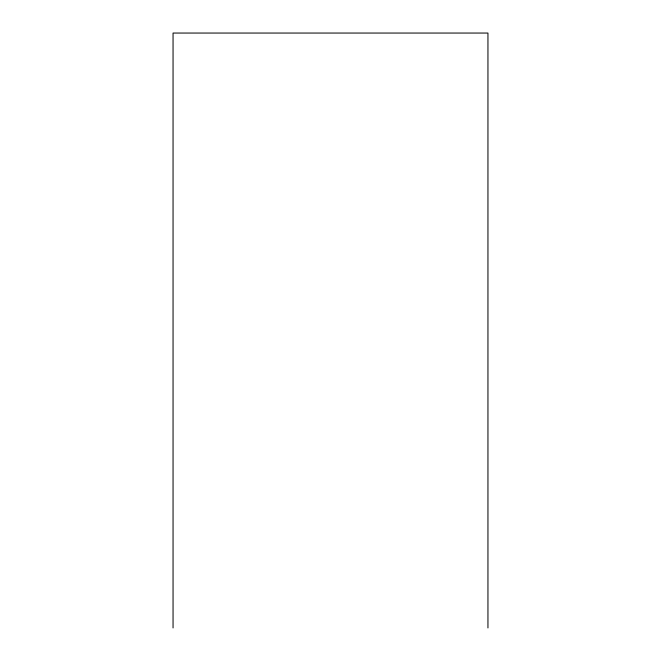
<?xml version="1.0" encoding="UTF-8"?>
<svg xmlns="http://www.w3.org/2000/svg" width="661" height="661" viewBox="0 0 661 661"><rect width="100%" height="100%" fill="white"/><g stroke="black" fill="none" stroke-linecap="round" stroke-linejoin="round"><path stroke-width="0.99" d="M487.95 627.95L487.95 33.05L173.05 33.05L173.05 627.95"/></g></svg>
